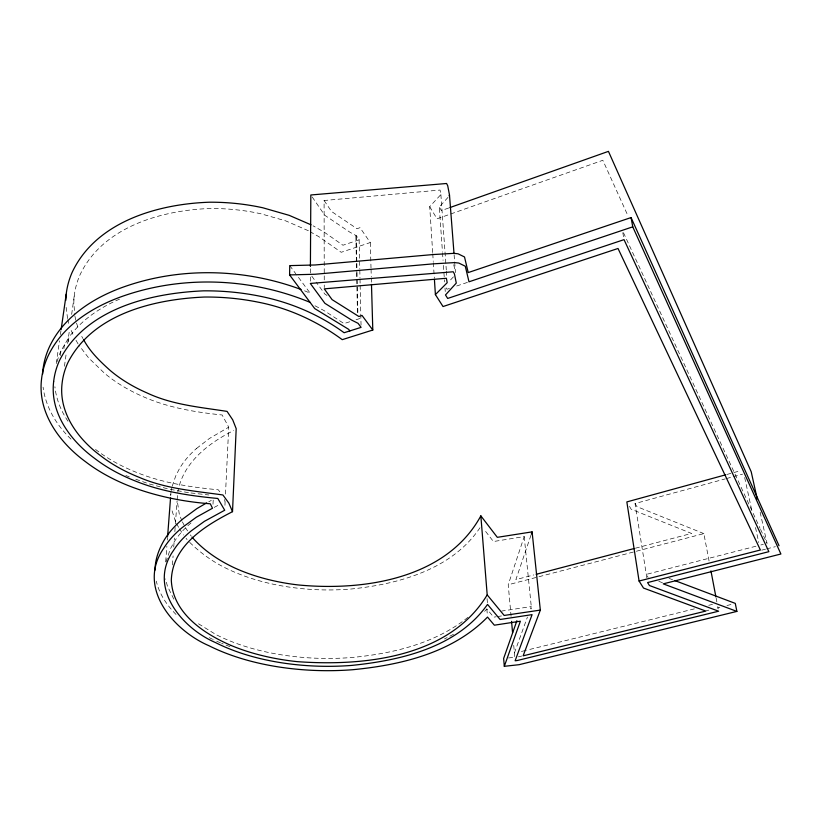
<?xml version="1.0" encoding="UTF-8"?>
<svg xmlns="http://www.w3.org/2000/svg" width="822" height="822" viewBox="0 0 822 822"><rect width="100%" height="100%" fill="white"/><g stroke="black" fill="none" stroke-linecap="round" stroke-linejoin="round"><path stroke-width="0.62" stroke-dasharray="4.11 3.08" d="M310.315 281.134L310.356 274.188M310.367 272.904L310.408 266.513M224.951 505.304L225.125 501.605L223.635 502.499M225.495 494.043L228.722 427.173L222.166 414.987C195.215 412.161 168.161 407.733 143.192 396.666A147.128 98.568 4.5 0 1 104.353 373.106L88.581 357.858L78.871 345.148M212.99 504.235L213.258 499.293L208.767 501.8M308.353 230.725L285.666 220.851L260.769 213.741A155.605 104.373 4.3 0 0 210.144 208.5C161.276 210.227 102.781 226.862 80.042 274.774A154.68 104.137 4.1 0 0 74.299 295.427L73.805 302.404L74.761 315.114M172.435 564.899L173.082 555.939M173.73 546.979L174.387 538.02M174.85 531.618L175.312 525.217M175.405 523.943L177.079 500.896M171.017 491.659L170.637 496.765L170.822 494.207M165.695 561.683L166.887 546.26M167.339 540.033L167.554 537.372M177.172 499.622L177.562 494.741M68.257 341.921L68.904 337.328C81.707 319.717 100.397 307.264 120.248 298.848M64.455 366.201L66.387 352.299M67.62 343.452L69.551 329.55M71.658 314.384L74.299 295.427M60.294 355.587L60.951 351.004L68.904 337.328M63.88 348.672L64.527 344.079M56.245 363.54L59.503 340.853M60.407 334.554L60.951 330.763M171.264 490.549L172.014 487.22M172.26 486.11L175.703 476L179.473 468.632A150.919 87.194 -0.2 0 1 196.561 448.442M177.758 492.296C182.761 462.807 208.439 443.171 233.633 430.553M166.003 562.084L170.277 549.065L174.151 541.924A156.427 84.234 -0.4 0 1 191.793 522.319M511.089 616.315L508.222 584.75L524.2 536.581L493.436 541.534L484.281 529.707M530.95 535.266L515.887 579.613L533.807 574.927M514.418 652.925L527.436 617.034M530.416 608.886L531.269 606.564L501.872 611.034M479.976 527.745C451.792 569.738 398.136 584.308 350.48 589.076A157.701 90.862 -0.4 0 1 296.732 588.079A158.132 91.139 -0.4 0 1 219.269 564.693C208.141 558.426 197.948 550.606 188.916 541.575M448 197.383L439.297 207.021L442.421 251.46M453.415 276.87L450.168 280.343M432.68 252.529L429.711 206.641L440.88 194.567L440.068 190.046L324.094 200.506L324.248 279.901M484.62 611.342L486.871 608.989L493.693 617.158L496.159 616.777M196.561 448.442L209.24 438.599L228.722 427.173M467.944 617.343C435.115 643.616 392.536 653.706 351.467 657.528A163.434 87.749 -0.6 0 1 295.93 656.737A163.886 88.026 -0.6 0 1 215.806 634.492L197.475 623.148M453.518 634.296L444.455 638.951M214.203 507.38L219.258 504.739M312.216 197.003L324.711 215.23L350.11 232.349L356.265 235.667L359.132 239.798L359.789 268.876M448.668 208.007L441.414 210.576L439.297 207.021M359.132 239.798L342.98 245.233L324.156 232.112L313.141 225.834M324.094 200.506L331.533 211.48L357.015 228.732L360.015 227.663L370.28 242.552L341.222 252.292L318.823 236.664L310.439 231.907M449.449 288.43L447.034 289.241L445.935 287.495M456.703 285.994L467.595 282.347M349.72 321.762L343.997 323.591L324.31 310.737L314.877 305.702M356.049 319.748L360.889 318.206M709.057 560.943L703.858 533.612L508.222 584.75M726.977 474.448L740.581 470.718M646.852 577.887L635.057 503.537L725.271 478.877M726.504 478.538L742.574 474.15M635.427 548.202L691.528 533.437L631.193 509.25L628.707 505.057M717.452 607.992L719.825 607.376M726.967 605.537L731.714 604.304M755.942 546.229L646.298 574.383L648.137 577.352M760.874 544.965L763.33 544.328M761.768 550.154L765.467 549.209M766.7 548.891L775.331 546.681M708.769 605.29L712.479 604.365M694.354 608.876L526.542 650.223M706.345 610.756L708.78 610.15M525.422 650.5L519.761 651.877M518.374 656.86L521.744 656.048M497.392 616.582L502.314 615.822M508.551 657.949L514.685 657.261M190.992 492.974L208.86 494.978M188.444 492.686L168.325 488.977L148.957 483.87L133.955 478.599M304.561 290.803L310.151 293.156L296.557 274.795M658.843 581.36L662.409 582.695M668.995 578.359L672.54 579.705M703.858 533.612L636.865 506.619L635.057 503.537M327.022 295.468L324.885 294.112L316.172 282.152M70.99 439.133C56.646 425.303 45.611 407.219 43.093 387.203M176.042 614.476C166.887 605.249 159.242 593.957 156.314 581.164M186.07 538.297L187.077 539.612M190.324 534.875L191.197 536.026M289.755 265.619L295.797 273.777M311.815 276.171L315.443 281.155M219.803 491.772L218.262 489.789C190.293 487.117 162.211 482.935 136.031 472.198A153.467 96.462 3.7 0 1 95.434 449.357M179.412 528.875L183.635 534.988M185.587 527.929L187.621 530.899M67.959 421.203C60.972 410.938 56.215 399.112 54.889 386.741M429.711 206.641L437.016 218.816L602.834 160.29L628.234 216.392M173.812 599.125L167.4 586.096L165.592 578.914M76.004 340.298L78.224 344.171M81.748 336.393L82.96 338.541M176.648 523.706L178.857 527.837M182.433 521.97L184.529 525.936M623.477 232.718L760.042 528.258M760.576 529.419L767.029 543.383L759.939 511.284M224.334 499.56L224.961 500.937M71.175 330.454L73.805 336.239M175.538 521.641L171.603 509.342M181.909 520.973L179.268 513.945L177.254 500.824M76.508 323.097L78.789 329.807M453.744 264.735L455.285 271.63M67.568 318.566L65.863 305.219M67.856 319.768L68.719 323.365M74.915 316.265L76.241 321.957M744.67 477.541L751.719 510.03M755.51 527.519L758.757 542.51M716.157 598.211L716.866 601.94M717.76 606.626L718.192 608.917M622.809 232.708L623.826 238.493M524.2 536.581L531.505 608.866M513.729 645.352L514.819 657.415M487.066 598.591L487.436 603.245M486.871 608.989L487.425 615.914M454.104 254.81L455.47 272.616M440.88 194.567L446.295 269.914M446.387 271.198L446.757 276.305M442.513 252.734L443.048 260.348M443.407 265.434L444.568 281.936M445 288.049L445.247 291.502M432.762 253.813L433.256 261.458M433.338 262.732L434.324 278.031M370.28 242.552L371.01 267.91M371.051 269.174L371.267 276.778M371.308 278.052L371.452 283.117M359.81 270.15L359.985 277.733M360.015 278.997L360.128 284.052M360.149 285.316L361.043 325.07M356.265 235.667L356.81 262.259M356.84 263.523L356.995 271.116M357.025 272.38L357.889 314.158M355.864 235.811L356.409 262.393M356.429 263.667L356.584 271.26M356.614 272.524L357.467 314.292M324.258 285.018L324.269 287.587M57.078 361.608A169.651 107.209 3.4 0 1 60.951 351.004M229.893 646.575A173.812 93.4 -0.6 0 1 221.621 643.328M220.471 642.845A173.812 93.4 -0.6 0 1 213.689 639.793M212.59 639.269A173.812 93.4 -0.6 0 1 209.333 637.656M129.331 476.924A165.16 103.86 3.7 0 1 125.869 475.486"/><path stroke-width="1.23" d="M310.408 266.513L310.829 194.978L446.582 183.491L447.713 185.731L449.5 195.02L454.011 253.536M349.864 330.917L348.682 329.345L314.723 308.579L289.591 274.908L289.755 265.619L315.134 264.972L433.071 254.553L453.919 253.34L458.029 253.793L464.512 256.967L468.221 272.575L631.06 217.563L779.03 545.736M231.126 645.476C203.979 633.783 172.754 613.161 171.315 580.26C172.456 545.613 204.976 525.751 232.513 511.664L236.191 428.673L232.729 419.857L227.057 411.39C199.962 407.188 172.178 404.814 146.974 392.916A139.298 93.297 4.5 0 1 110.189 370.465C100.068 361.403 90.03 351.744 83.577 339.62M42.682 374L42.847 370.691A181.487 114.761 3.4 0 1 49.022 347.747C62.914 317.107 93.184 297.718 123.937 286.847C180.809 266.718 244.72 268.517 301.099 289.498M65.811 300.338L66.202 294.214A162.612 109.521 4.1 0 1 72.11 272.442C95.897 221.673 157.762 203.979 209.394 202.212A163.968 109.994 4.3 0 1 262.865 207.791L289.18 215.343L311.014 224.807M155.05 570.119C155.07 559.309 158.995 548.952 164.41 539.746A166.023 89.444 -0.4 0 1 182.977 518.836L196.869 508.613L206.671 502.9M167.626 536.221L170.534 498.029M61.136 329.509L66.202 294.214M531.331 534.136L532.101 531.875L497.32 537.331L480.849 515.867C446.315 579.13 363.221 591.285 298.006 584.925A151.71 87.43 -0.4 0 1 234.404 567.817C218.56 560.368 203.568 550.37 192.019 537.115M674.913 580.599L735.279 603.389L736.882 611.404L519.093 664.69L504.307 666.313L520.377 621.206L494.361 625.193L487.518 617.075C452.593 652.853 400.859 665.08 352.71 669.714A173.874 92.609 -0.6 0 1 293.978 668.923A174.521 92.989 -0.6 0 1 208.901 645.702C173.175 630.31 136.421 587.391 163.753 548.243A166.691 89.053 -0.4 0 1 182.392 527.416L196.335 517.223L212.497 508.243L210.298 503.794L208.367 503.639C181.477 501.42 154.834 495.882 129.64 486.141A165.962 103.562 3.7 0 1 85.755 461.882C60.006 443.058 37.699 413.343 41.47 379.815A182.371 114.433 3.3 0 1 47.655 356.923C61.65 326.262 92.085 306.976 122.899 296.136C183.162 275.062 251.265 277.898 310.089 302.383M516.904 620.702L503.639 658.494L504.307 666.313M532.101 531.875L540.331 610.099L523.121 655.843L705.841 611.075L643.513 588.069L639.074 581.031L626.847 501.913L725.744 474.787M449.1 195.872L449.5 195.02M480.849 515.867L487.199 594.902C449.089 657.775 363.488 666.447 297.163 661.638A157.865 84.06 -0.6 0 1 231.126 645.476M639.074 581.031L760.391 550.01L618.021 248.47L443.027 306.544L435.403 294.605L447.209 282.686L446.377 278.247L324.269 288.861L332.088 299.629L358.885 316.511L362.029 315.453L372.798 330.033L342.25 339.661C317.169 321.166 288.296 307.942 257.635 302.054A163.095 101.856 3.5 0 0 204.339 297.04C154.166 299.259 93.02 313.685 68 362.42A162.15 101.64 3.3 0 0 62.174 382.631C58.249 412.284 77.771 438.866 100.49 455.635A145.987 91.026 3.6 0 0 139.134 477.315C165.725 488.823 194.629 490.981 222.906 494.967L228.865 503.146L232.513 511.664M449.881 207.576L608.444 151.361L751.216 471.787L757.216 498.944M631.06 217.563L632.755 226.841L469.002 281.802L465.283 266.225L458.768 263.05L454.628 262.598L433.667 263.821L315.103 274.25L289.591 274.908M634.183 548.521L536.16 574.311M540.331 610.099L504.163 615.442L487.199 594.902M736.882 611.404L663.241 583.856L780.9 554.007L632.755 226.841M710.948 570.889L715.921 596.978M511.551 621.36L512.579 632.724M434.406 279.305L435.403 294.605M371.482 284.391L372.798 330.033M53.666 381.47C49.793 412.716 70.445 440.602 94.407 458.214A154.207 96.174 3.7 0 0 135.209 480.962C161.523 491.659 189.728 495.81 217.809 498.461L224.714 510.236L204.421 521.333L191.238 530.878A157.064 83.854 -0.4 0 0 173.534 550.411C147.354 587.114 181.631 627.998 215.415 642.537A164.554 87.635 -0.6 0 0 295.848 664.638A164.092 87.368 -0.6 0 0 351.58 665.419C400.92 660.415 457.217 647.356 487.528 604.406L500.105 619.48L532.081 614.64L515.127 660.775L517.059 660.559L718.634 611.208L649.442 585.521L647.592 582.572L768.858 551.665L624.032 239.644L447.692 298.437L445.483 294.954L456.282 283.107L454.443 273.973L453.261 271.774L310.305 283.446L324.916 303.328L351.621 320.077L358.073 323.323L361.094 327.362L344.11 332.735C319.131 314.497 290.125 302.219 259.824 296.187A171.86 107.343 3.5 0 0 203.517 290.844C150.518 293.156 85.817 308.497 59.646 360.17A170.462 106.901 3.3 0 0 53.666 381.47"/></g></svg>
